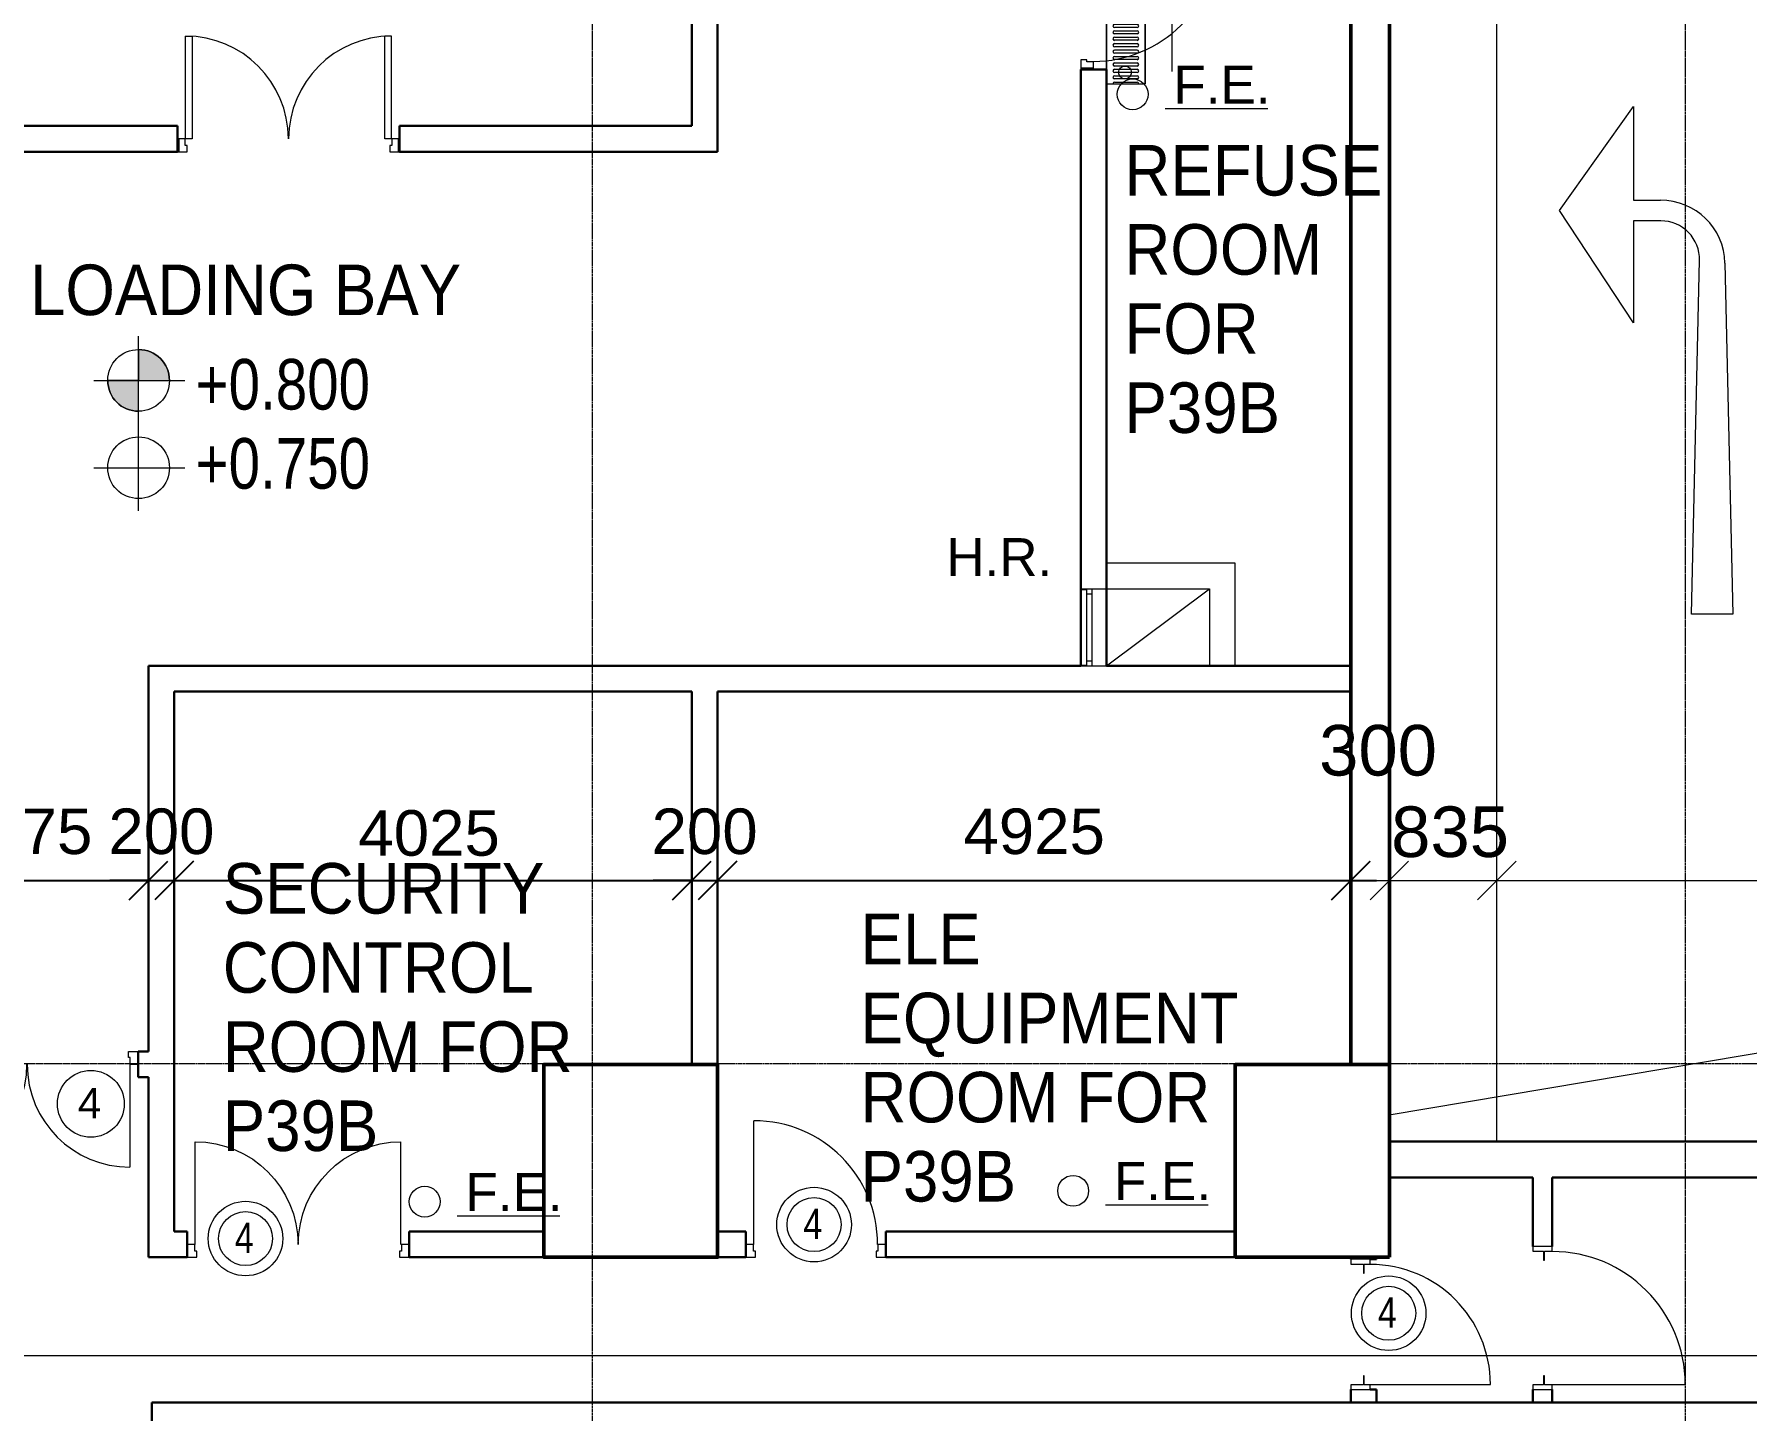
# Model space of a CAD drawing. Header units: millimetres. Extents: x -309924 to 219496, y -330797 to 211873.
# Drawn here: x 104012 to 117331, y 171762 to 182469 of the extents above; entities that cross this region are included whole.
import ezdxf

# ---------------------------------------------------------------- set-up
doc = ezdxf.new("R2010")
doc.units = ezdxf.units.MM
doc.linetypes.add('Grid Line', pattern=[21, 12, -3, 3, -3])
for name, color, linetype, lineweight in [('0-1', 7, 'Continuous', 5), ('A-325-M_DOOR', 7, 'Continuous', 13), ('A-325-M_DOOR__FRAME', 7, 'Continuous', 18), ('A-ANNO-DIMS', 7, 'Continuous', 9), ('A-ANNO-NOTE', 7, 'Continuous', 5), ('A-ANNO-NOTE-1', 7, 'Continuous', 20), ('A-DETL', 102, 'Continuous', 5), ('A-DOOR', 7, 'Continuous', 5), ('A-DOOR-FRAM', 7, 'Continuous', 5), ('A-WALL', 113, 'Continuous', 9), ('G-ANNO-DIMS', 7, 'Continuous', 5), ('G-ANNO-TEXT', 7, 'Continuous', 5), ('I-WALL', 7, 'Continuous', 9), ('OAP280_C', 210, 'Continuous', 50), ('OAP280_W', 210, 'Continuous', 50), ('S-COLS-2', 7, 'Continuous', 35), ('S-GRID-1', 7, 'Grid Line', 5), ('Surface Channel', 255, 'Continuous', 5), ('UNDERLINE', 10, 'Continuous', 30)]:
    doc.layers.add(name, color=color, linetype=linetype, lineweight=lineweight)
doc.layers.add('A-WALL-PATT-1', color=7, linetype='Continuous', lineweight=9, true_color=0x009369)
doc.styles.add('Arial_1', font='arial.ttf', dxfattribs={"height": 393.413174})
doc.styles.add('Arial_11', font='arial.ttf', dxfattribs={"height": 354.071856})
doc.styles.add('Arial_2', font='arial.ttf', dxfattribs={"height": 1.475299})
doc.styles.add('Arial_5', font='arial.ttf', dxfattribs={"width": 0.9, "height": 393.413174})
doc.styles.add('Arial_6', font='arial.ttf', dxfattribs={"height": 1.18024})
doc.styles.add('Arial_7', font='arial.ttf', dxfattribs={"width": 0.8, "height": 1.967066})
doc.styles.add('Arial_9', font='arial.ttf', dxfattribs={"width": 0.8, "height": 393.413174})
doc.dimstyles.new('Diagonal_-_2_0mm_Arial', dxfattribs={"dimscale": 304.8, "dimtxt": 500, "dimasz": 0.984252, "dimexe": 0.984252, "dimexo": 0.984252, "dimgap": 0.656168, "dimtad": 1, "dimdec": 0, "dimrnd": 5, "dimzin": 0, "dimdsep": 46, "dimtxsty": 'Arial_11', "dimblk1": 'OBLIQUE', "dimblk2": 'OBLIQUE', "dimsah": 1, "dimcen": 0.09, "dimdle": 0.656168, "dimadec": 0, "dimazin": 0, "dimtfac": 1, "dimtdec": 4, "dimtix": 1, "dimtmove": 0, "dimatfit": 3, "dimfxl": 1, "dimtvp": 1, "dimtolj": 1, "dimtzin": 0, "dimarcsym": 2})

# ---------------------------------------------------------------- blocks, each defined once
blk = doc.blocks.new('Spot Elevations - Spot Elevation - Target Filled_FFL_SFL-5422820-B2_F PLAN _2 OF 2_')
at = {"layer": 'G-ANNO-DIMS'}
h = blk.add_hatch(color=256, dxfattribs=at)
edge = h.paths.add_edge_path(flags=0)
edge.add_arc((0, 5.494), 1.2, 0, 90, ccw=False)
edge.add_line((1.2, 5.494), (0, 5.494))
edge.add_line((0, 5.494), (0, 6.694))
h = blk.add_hatch(color=256, dxfattribs=at)
edge = h.paths.add_edge_path(flags=0)
edge.add_arc((0, 5.494), 1.2, 180, 270, ccw=False)
edge.add_line((-1.2, 5.494), (0, 5.494))
edge.add_line((0, 5.494), (0, 4.294))
for p, q in [((0, 3.814), (0, 7.211)), ((0, 6.694), (0, 5.494)), ((-1.738, 5.494), (1.804, 5.494)), ((0, 5.494), (-1.2, 5.494)), ((0, 4.294), (0, 5.494)), ((0, 5.494), (1.2, 5.494)), ((0, 0.418), (0, 3.814)), ((-1.738, 2.097), (1.804, 2.097))]:
    blk.add_line(p, q, dxfattribs=at)
for centre in [(0, 5.494), (0, 2.097)]:
    blk.add_circle(centre, 1.2, dxfattribs=at)
for start, end in [(360, 90), (180, 270)]:
    blk.add_arc((0, 5.494), 1.2, start, end, dxfattribs=at)
blk = doc.blocks.new('ARC_ANN_FIRE-RATING_four_ - none-909737-B2_F PLAN _2 OF 2_')
at = {"layer": 'A-ANNO-NOTE'}
blk.add_circle((0, 0), 1.3, dxfattribs=at)
at = {"layer": 'A-ANNO-NOTE', "insert": (-0.05, 0.62), "char_height": 1.18, "width": 1.0944, "attachment_point": 2, "line_spacing_factor": 0.938532, "style": 'Arial_6'}
blk.add_mtext('4', dxfattribs=at)
blk = doc.blocks.new('ARC_DOOR_M40_SINGLE_METAL - 900x2100mm-33263938-B2_F PLAN _2 OF 2_')
at = {"layer": 'A-DOOR'}
blk.add_line((517, 75), (517, 1109), dxfattribs=at)
at = {"layer": 'A-DOOR-FRAM'}
for p, q in [((-520, 75), (-557, 75)), ((-557, 75), (-557, -77)), ((-520, 15), (-520, 75)), ((-450, 15), (-520, 15)), ((-520, -77), (-520, 8)), ((-520, 8), (-450, 8)), ((-450, 8), (-450, 15)), ((520, 15), (450, 15)), ((450, 15), (450, 8)), ((450, 8), (520, 8)), ((557, 75), (520, 75)), ((520, 75), (520, 15)), ((520, 8), (520, -77)), ((557, -77), (557, 75)), ((-557, -77), (-520, -77)), ((520, -77), (557, -77))]:
    blk.add_line(p, q, dxfattribs=at)
blk.add_arc((517, 75), 1034, 90, 180, dxfattribs=at)
blk = doc.blocks.new('ARC_DOOR_M40_SINGLE_METAL - 800x2100mm-37190751-B2_F PLAN _2 OF 2_')
at = {"layer": 'A-DOOR'}
blk.add_line((467, 52), (467, 986), dxfattribs=at)
at = {"layer": 'A-DOOR-FRAM'}
for p, q in [((-470, 52), (-507, 52)), ((-507, 52), (-507, -100)), ((-470, 5), (-470, 52)), ((-400, 5), (-470, 5)), ((-400, -2), (-400, 5)), ((470, 5), (400, 5)), ((400, 5), (400, -2)), ((507, 52), (470, 52)), ((470, 52), (470, 5)), ((507, -100), (507, 52)), ((-507, -100), (-470, -100)), ((-470, -100), (-470, -2)), ((-470, -2), (-400, -2)), ((400, -2), (470, -2)), ((470, -2), (470, -100)), ((470, -100), (507, -100))]:
    blk.add_line(p, q, dxfattribs=at)
blk.add_arc((467, 52), 934, 90, 180, dxfattribs=at)
blk = doc.blocks.new('ARC_DOOR_T20_DOUBLE_BASIC - 1500x2100mm-41542107-A3_B2_F')
at = {"layer": 'A-DOOR'}
for p, q in [((-800, 0), (-800, 798)), ((800, 0), (800, 798))]:
    blk.add_line(p, q, dxfattribs=at)
at = {"layer": 'A-DOOR', "lineweight": 9}
for p, q in [((-863, 0), (-803, 0)), ((-788, -100), (-863, -100)), ((-803, 0), (-803, -53)), ((-803, -53), (-788, -53)), ((-788, -53), (-788, -100)), ((788, -100), (788, -53)), ((788, -53), (803, -53)), ((863, -100), (788, -100)), ((803, 0), (863, 0)), ((803, -53), (803, 0))]:
    blk.add_line(p, q, dxfattribs=at)
at = {"layer": 'A-DOOR'}
for centre, start, end in [((-800, 0), 0, 90), ((800, 0), 90, 180)]:
    blk.add_arc(centre, 799, start, end, dxfattribs=at)
blk = doc.blocks.new('ARC_DOOR_T10_SINGLE_BASIC - 900x2100mm-43282637-A3_B2_F')
at = {"layer": 'A-DOOR', "lineweight": 9}
for p, q in [((-469, 100), (-544, 100)), ((-544, 0), (-484, 0)), ((-484, 0), (-484, 53)), ((-484, 53), (-469, 53)), ((-469, 53), (-469, 100)), ((544, 100), (469, 100)), ((469, 100), (469, 53)), ((469, 53), (484, 53)), ((484, 53), (484, 0)), ((484, 0), (544, 0))]:
    blk.add_line(p, q, dxfattribs=at)
at = {"layer": 'A-DOOR'}
blk.add_line((481, 0), (481, -962), dxfattribs=at)
blk.add_arc((481, 0), 962, 180, 270, dxfattribs=at)
blk = doc.blocks.new('ARC_DOOR_TIMBER_T10-PT-R - 900x2100mm-V15-B2_F 1-100')
at = {"layer": 'A-325-M_DOOR', "color": 7, "lineweight": 5}
for p, q in [((-469, 100), (-544, 100)), ((-544, 0), (-484, 0)), ((-534, 0), (-534, 100)), ((-484, 0), (-484, 53)), ((-484, 53), (-469, 53)), ((-469, 53), (-469, 100)), ((431, 0), (481, 0)), ((431, -962), (431, 0)), ((544, 100), (469, 100)), ((469, 100), (469, 53)), ((469, 53), (484, 53)), ((481, 0), (481, -962)), ((484, 53), (484, 0)), ((484, 0), (544, 0)), ((534, 0), (534, 100)), ((481, -962), (431, -962))]:
    blk.add_line(p, q, dxfattribs=at)
blk.add_arc((481, 0), 962, 180, 270, dxfattribs=at)
blk = doc.blocks.new('ARC_DOOR_METAL_M20-BH-I - 1600x2100mm-V16-B2_F 1-100')
at = {"layer": 'A-325-M_DOOR', "color": 7, "lineweight": 5}
for p, q in [((-788, 100), (-863, 100)), ((-863, 0), (-803, 0)), ((-803, 0), (-803, 53)), ((-803, 53), (-788, 53)), ((-800, 0), (-750, 0)), ((-800, 0), (-800, -798)), ((-788, 53), (-788, 100)), ((-750, 0), (-750, -798)), ((750, 0), (800, 0)), ((750, -798), (750, 0)), ((863, 100), (788, 100)), ((788, 100), (788, 53)), ((788, 53), (803, 53)), ((800, 0), (800, -798)), ((803, 53), (803, 0)), ((803, 0), (863, 0)), ((853, 0), (853, 100)), ((-800, -798), (-750, -798)), ((800, -798), (750, -798))]:
    blk.add_line(p, q, dxfattribs=at)
for centre, start, end in [((-800, 0), 270, 360), ((800, 0), 180, 270)]:
    blk.add_arc(centre, 799, start, end, dxfattribs=at)
at = {"layer": 'A-325-M_DOOR__FRAME', "color": 7, "lineweight": 5}
blk.add_line((-853, 0), (-853, 100), dxfattribs=at)
blk = doc.blocks.new('Dims-B2-FPLAN_2OF2__dwg__Oblique-5772969-B2_F PLAN _2 OF 2_')
at = {"layer": 'A-ANNO-DIMS'}
blk.add_line((-0.5, -0.5), (0.5, 0.5), dxfattribs=at)
blk = doc.blocks.new('_Oblique')
at = {"color": 0, "linetype": 'ByBlock', "lineweight": -2}
blk.add_line((-0.5, -0.5), (0.5, 0.5), dxfattribs=at)
blk = doc.blocks.new('*D258')
at = {"layer": 'A-ANNO-DIMS', "color": 0, "lineweight": -2, "transparency": 16777216}
for p, q in [((102926, 175687), (102926, 176187)), ((104901, 175687), (104901, 176187)), ((102726, 175887), (105101, 175887))]:
    blk.add_line(p, q, dxfattribs=at)
at = {"layer": 'Defpoints', "color": 0, "transparency": 16777216}
for p in [(104901, 175887), (102926, 175387), (104901, 175387)]:
    blk.add_point(p, dxfattribs=at)
at = {"layer": 'A-ANNO-DIMS', "color": 0, "lineweight": -2, "transparency": 16777216, "xscale": 299.9999999999999, "yscale": 299.9999999999999, "zscale": 299.9999999999999, "rotation": 180}
blk.add_blockref('_Oblique', (102926, 175887), dxfattribs=at)
at = {"layer": 'A-ANNO-DIMS', "color": 0, "lineweight": -2, "transparency": 16777216, "xscale": 299.9999999999999, "yscale": 299.9999999999999, "zscale": 299.9999999999999}
blk.add_blockref('_Oblique', (104901, 175887), dxfattribs=at)
at = {"layer": 'A-ANNO-DIMS', "color": 0, "transparency": 16777216, "insert": (103914, 176267), "char_height": 354.1, "attachment_point": 5, "style": 'Arial_11'}
blk.add_mtext('\\A1;1975', dxfattribs=at)
blk = doc.blocks.new('*D259')
at = {"layer": 'A-ANNO-DIMS', "color": 0, "lineweight": -2, "transparency": 16777216}
for p, q in [((104901, 175687), (104901, 176187)), ((105101, 175687), (105101, 176187)), ((104901, 175887), (104601, 175887)), ((104901, 175887), (105101, 175887)), ((105101, 175887), (105401, 175887))]:
    blk.add_line(p, q, dxfattribs=at)
at = {"layer": 'Defpoints', "color": 0, "transparency": 16777216}
for p in [(105101, 175887), (104901, 175387), (105101, 175387)]:
    blk.add_point(p, dxfattribs=at)
at = {"layer": 'A-ANNO-DIMS', "color": 0, "lineweight": -2, "transparency": 16777216, "xscale": 299.9999999999999, "yscale": 299.9999999999999, "zscale": 299.9999999999999}
blk.add_blockref('_Oblique', (104901, 175887), dxfattribs=at)
at = {"layer": 'A-ANNO-DIMS', "color": 0, "lineweight": -2, "transparency": 16777216, "xscale": 299.9999999999999, "yscale": 299.9999999999999, "zscale": 299.9999999999999, "rotation": 180}
blk.add_blockref('_Oblique', (105101, 175887), dxfattribs=at)
at = {"layer": 'A-ANNO-DIMS', "color": 0, "transparency": 16777216, "insert": (105001, 176267), "char_height": 354.1, "attachment_point": 5, "style": 'Arial_11'}
blk.add_mtext('\\A1;200', dxfattribs=at)
blk = doc.blocks.new('*D260')
at = {"layer": 'A-ANNO-DIMS', "color": 0, "lineweight": -2, "transparency": 16777216}
for p, q in [((105101, 175687), (105101, 176187)), ((109126, 175676), (109126, 176187)), ((104901, 175887), (109326, 175887))]:
    blk.add_line(p, q, dxfattribs=at)
at = {"layer": 'Defpoints', "color": 0, "transparency": 16777216}
for p in [(109126, 175887), (105101, 175387), (109126, 175376)]:
    blk.add_point(p, dxfattribs=at)
at = {"layer": 'A-ANNO-DIMS', "color": 0, "lineweight": -2, "transparency": 16777216, "xscale": 299.9999999999999, "yscale": 299.9999999999999, "zscale": 299.9999999999999, "rotation": 180}
blk.add_blockref('_Oblique', (105101, 175887), dxfattribs=at)
at = {"layer": 'A-ANNO-DIMS', "color": 0, "lineweight": -2, "transparency": 16777216, "xscale": 299.9999999999999, "yscale": 299.9999999999999, "zscale": 299.9999999999999}
blk.add_blockref('_Oblique', (109126, 175887), dxfattribs=at)
at = {"layer": 'A-ANNO-DIMS', "color": 0, "transparency": 16777216, "insert": (107083, 176254), "char_height": 354.1, "attachment_point": 5, "style": 'Arial_11'}
blk.add_mtext('\\A1;4025', dxfattribs=at)
blk = doc.blocks.new('*D261')
at = {"layer": 'A-ANNO-DIMS', "color": 0, "lineweight": -2, "transparency": 16777216}
for p, q in [((109326, 175687), (109326, 176187)), ((114251, 175687), (114251, 176187)), ((109126, 175887), (114451, 175887))]:
    blk.add_line(p, q, dxfattribs=at)
at = {"layer": 'Defpoints', "color": 0, "transparency": 16777216}
for p in [(114251, 175887), (109326, 175387), (114251, 175387)]:
    blk.add_point(p, dxfattribs=at)
at = {"layer": 'A-ANNO-DIMS', "color": 0, "lineweight": -2, "transparency": 16777216, "xscale": 299.9999999999999, "yscale": 299.9999999999999, "zscale": 299.9999999999999, "rotation": 180}
blk.add_blockref('_Oblique', (109326, 175887), dxfattribs=at)
at = {"layer": 'A-ANNO-DIMS', "color": 0, "lineweight": -2, "transparency": 16777216, "xscale": 299.9999999999999, "yscale": 299.9999999999999, "zscale": 299.9999999999999}
blk.add_blockref('_Oblique', (114251, 175887), dxfattribs=at)
at = {"layer": 'A-ANNO-DIMS', "color": 0, "transparency": 16777216, "insert": (111789, 176267), "char_height": 354.1, "attachment_point": 5, "style": 'Arial_11'}
blk.add_mtext('\\A1;4925', dxfattribs=at)
blk = doc.blocks.new('*D299')
at = {"layer": 'A-ANNO-DIMS', "color": 0, "lineweight": -2, "transparency": 16777216}
for p, q in [((109126, 175687), (109126, 176187)), ((109326, 175687), (109326, 176187)), ((109126, 175887), (108826, 175887)), ((109126, 175887), (109326, 175887)), ((109326, 175887), (109626, 175887))]:
    blk.add_line(p, q, dxfattribs=at)
at = {"layer": 'Defpoints', "color": 0, "transparency": 16777216}
for p in [(109326, 175887), (109126, 175387), (109326, 175387)]:
    blk.add_point(p, dxfattribs=at)
at = {"layer": 'A-ANNO-DIMS', "color": 0, "lineweight": -2, "transparency": 16777216, "xscale": 299.9999999999999, "yscale": 299.9999999999999, "zscale": 299.9999999999999}
blk.add_blockref('_Oblique', (109126, 175887), dxfattribs=at)
at = {"layer": 'A-ANNO-DIMS', "color": 0, "lineweight": -2, "transparency": 16777216, "xscale": 299.9999999999999, "yscale": 299.9999999999999, "zscale": 299.9999999999999, "rotation": 180}
blk.add_blockref('_Oblique', (109326, 175887), dxfattribs=at)
at = {"layer": 'A-ANNO-DIMS', "color": 0, "transparency": 16777216, "insert": (109226, 176267), "char_height": 354.1, "attachment_point": 5, "style": 'Arial_11'}
blk.add_mtext('\\A1;200', dxfattribs=at)
blk = doc.blocks.new('ARC_ANN_FIRE-RATING_four-240240')
at = {"layer": 'A-ANNO-NOTE'}
for radius in [290, 210]:
    blk.add_circle((72082, 123802), radius, dxfattribs=at)
at = {"layer": 'A-ANNO-NOTE', "insert": (72072, 123926), "char_height": 236, "width": 218.88, "attachment_point": 2, "line_spacing_factor": 0.938532, "style": 'Arial_7'}
blk.add_mtext('4', dxfattribs=at)
blk = doc.blocks.new('A$Ce907a9e9')
at = {"elevation": 0}
blk.add_lwpolyline([(4510, -2452, 96, 0, 0), (4510, -2196, 0, 0, 0)], format="xyseb", dxfattribs=at)
at = {"const_width": 10, "elevation": 0}
blk.add_lwpolyline([(4510, -3279), (4510, -2452)], dxfattribs=at)
at = {"layer": 'Surface Channel'}
for p, q in [((4000, -3372), (4000, -2172)), ((4000, -2172), (4050, -2172)), ((4300, -2172), (4000, -2172)), ((4000, -2172), (4000, -3372)), ((4063, -2184), (4238, -2184)), ((4063, -2209), (4238, -2209)), ((4238, -2234), (4063, -2234)), ((4063, -2259), (4238, -2259)), ((4250, -2172), (4300, -2172)), ((4300, -2172), (4300, -3372)), ((4300, -3372), (4300, -2172)), ((4238, -2284), (4063, -2284)), ((4063, -2309), (4238, -2309)), ((4238, -2334), (4063, -2334)), ((4063, -2359), (4238, -2359)), ((4238, -2384), (4063, -2384)), ((4063, -2409), (4238, -2409)), ((4238, -2434), (4063, -2434)), ((4063, -2459), (4238, -2459)), ((4238, -2484), (4063, -2484)), ((4063, -2509), (4238, -2509)), ((4238, -2534), (4063, -2534)), ((4063, -2559), (4238, -2559)), ((4238, -2584), (4063, -2584)), ((4063, -2609), (4238, -2609)), ((4238, -2634), (4063, -2634)), ((4063, -2659), (4238, -2659)), ((4000, -2772), (4050, -2772)), ((4238, -2684), (4063, -2684)), ((4063, -2709), (4238, -2709)), ((4238, -2734), (4063, -2734)), ((4063, -2759), (4238, -2759)), ((4063, -2784), (4238, -2784)), ((4250, -2772), (4300, -2772)), ((4063, -2809), (4238, -2809)), ((4238, -2834), (4063, -2834)), ((4063, -2859), (4238, -2859)), ((4238, -2884), (4063, -2884)), ((4063, -2909), (4238, -2909)), ((4238, -2934), (4063, -2934)), ((4063, -2959), (4238, -2959)), ((4238, -2984), (4063, -2984)), ((4063, -3009), (4238, -3009)), ((4238, -3034), (4063, -3034)), ((4063, -3059), (4238, -3059)), ((4238, -3084), (4063, -3084)), ((4063, -3109), (4238, -3109)), ((4238, -3134), (4063, -3134)), ((4063, -3159), (4238, -3159)), ((4238, -3184), (4063, -3184)), ((4063, -3209), (4238, -3209)), ((4238, -3234), (4063, -3234)), ((4063, -3259), (4238, -3259)), ((4238, -3284), (4063, -3284)), ((4063, -3309), (4238, -3309)), ((4000, -3372), (4050, -3372)), ((4000, -3372), (4300, -3372)), ((4238, -3334), (4063, -3334)), ((4063, -3359), (4238, -3359)), ((4250, -3372), (4300, -3372))]:
    blk.add_line(p, q, dxfattribs=at)
blk.add_circle((4144, -3284), 50, dxfattribs=at)
for centre, start, end in [((4063, -2172), 180, 270), ((4063, -2222), 90, 270), ((4063, -2272), 90, 270), ((4238, -2172), 270, 0), ((4238, -2222), 270, 90), ((4238, -2272), 270, 90), ((4063, -2322), 90, 270), ((4063, -2372), 90, 270), ((4238, -2322), 270, 90), ((4238, -2372), 270, 90), ((4063, -2422), 90, 270), ((4063, -2472), 90, 270), ((4063, -2522), 90, 270), ((4238, -2422), 270, 90), ((4238, -2472), 270, 90), ((4238, -2522), 270, 90), ((4063, -2572), 90, 270), ((4063, -2622), 90, 270), ((4063, -2672), 90, 270), ((4238, -2572), 270, 90), ((4238, -2622), 270, 90), ((4238, -2672), 270, 90), ((4063, -2722), 90, 270), ((4063, -2772), 90, 270), ((4238, -2722), 270, 90), ((4238, -2772), 270, 90), ((4063, -2822), 90, 270), ((4063, -2872), 90, 270), ((4063, -2922), 90, 270), ((4238, -2822), 270, 90), ((4238, -2872), 270, 90), ((4238, -2922), 270, 90), ((4063, -2972), 90, 270), ((4063, -3022), 90, 270), ((4063, -3072), 90, 270), ((4238, -2972), 270, 90), ((4238, -3022), 270, 90), ((4238, -3072), 270, 90), ((4063, -3122), 90, 270), ((4063, -3172), 90, 270), ((4238, -3122), 270, 90), ((4238, -3172), 270, 90), ((4063, -3222), 90, 270), ((4063, -3272), 90, 270), ((4063, -3322), 90, 270), ((4238, -3222), 270, 90), ((4238, -3272), 270, 90), ((4238, -3322), 270, 90), ((4063, -3372), 90, 180), ((4238, -3372), 0, 90)]:
    blk.add_arc(centre, 12.5, start, end, dxfattribs=at)

msp = doc.modelspace()

# ---------------------------------------------------------------- linework, layer by layer
at = {"layer": '0-1'}
for p, q in [((112151.4, 178155.5), (113151.4, 178155.5)), ((112151.4, 178150.5), (112195.4, 178150.5)), ((112195.4, 178115.5), (112239.4, 178115.5)), ((112351.4, 177555.5), (113151.4, 178155.5)), ((112151.4, 177560.5), (112195.4, 177560.5)), ((112151.4, 177555.5), (112351.4, 177555.5)), ((112195.4, 177595.5), (112239.4, 177595.5))]:
    msp.add_line(p, q, dxfattribs=at)
for points in [[(113151.4, 178155.5), (113151.4, 177555.5), (113351.4, 177555.5), (113351.4, 178355.5), (112351.4, 178355.5), (112351.4, 178155.5)], [(112195.4, 178155.5), (112195.4, 177555.5), (112239.4, 177555.5), (112239.4, 178155.5)]]:
    msp.add_lwpolyline(points, dxfattribs=at)
at = {"layer": 'A-ANNO-DIMS'}
for p, q in [((114251.3, 175399.6), (114251.3, 176186.7)), ((114351.3, 175886.7), (123786.6, 175886.7))]:
    msp.add_line(p, q, dxfattribs=at)
at = {"layer": 'A-ANNO-DIMS', "flags": 128}
for points in [[(114551.3, 175405.7), (114551.3, 176186.7)], [(113951.3, 175886.7), (114851.3, 175886.7)]]:
    msp.add_lwpolyline(points, dxfattribs=at)
at = {"layer": 'A-ANNO-NOTE'}
for centre in [(112554.8, 182001.7), (112092.1, 173472.7), (107048.9, 173388.5)]:
    msp.add_circle(centre, 120, dxfattribs=at)
at = {"layer": 'A-ANNO-NOTE-1'}
for p, q in [((112807.6, 181892.3), (113605.7, 181892.3)), ((112344.9, 173363.4), (113143.1, 173363.4)), ((107301.7, 173279.2), (108099.8, 173279.2))]:
    msp.add_line(p, q, dxfattribs=at)
at = {"layer": 'A-DETL'}
for p, q in [((115387.6, 173855.6), (115386.6, 183636)), ((115874.9, 181097.7), (116450.1, 181906.5)), ((116450.1, 181906.5), (116450.1, 181177.7)), ((116450.1, 181177.7), (116660.4, 181177.7)), ((116450.1, 180225.3), (115874.9, 181097.7)), ((116663.7, 181017.7), (116450.1, 181017.7)), ((116450.1, 181017.7), (116450.1, 180225.3)), ((114251.3, 174455.5), (114251.3, 180980.6)), ((116902.5, 177957.7), (116963.6, 180711)), ((117161.7, 180688.9), (117222.5, 177957.7)), ((117222.5, 177957.7), (116902.5, 177957.7)), ((114550.5, 174064.9), (118621.2, 174747.4)), ((113451.3, 174455.5), (114251.3, 174455.5))]:
    msp.add_line(p, q, dxfattribs=at)
for centre, radius, start, end in [((116661.9, 180677.8), 499.9, 1.27141, 90.17253), ((116663.7, 180717.7), 300, 358.72163, 90)]:
    msp.add_arc(centre, radius, start, end, dxfattribs=at)
at = {"layer": 'A-WALL', "lineweight": 30}
for p, q in [((107976.3, 174356), (107976.3, 172955.9)), ((109326.3, 174455.9), (109026.3, 174455.9)), ((109326.3, 173156), (109326.3, 174455.9)), ((113351.3, 174455.9), (113351.3, 173156)), ((114251.3, 174455.9), (113351.4, 174456.4)), ((107976.3, 172955.9), (109176.3, 172955.9)), ((113401.3, 172955.9), (114251.3, 172955.9))]:
    msp.add_line(p, q, dxfattribs=at)
at = {"layer": 'A-WALL-PATT-1'}
msp.add_lwpolyline([(106927.4, 173155.6), (107976.3, 173155.6), (107976.3, 172955.9), (106927.4, 172955.9)], close=True, dxfattribs=at)
at = {"layer": 'G-ANNO-TEXT'}
msp.add_line((100459.8, 172192), (135252.1, 172192), dxfattribs=at)
at = {"layer": 'I-WALL', "lineweight": 30}
for p, q in [((109326.4, 181555.6), (109326.3, 184870.6)), ((109126.4, 184867.5), (109126.4, 181755.6)), ((112151.4, 182195), (112351.4, 182195)), ((112151.4, 177555.5), (112151.4, 182195)), ((112351.4, 182195), (112351.4, 177555.5)), ((102926.4, 181755.6), (105126.4, 181755.6)), ((105126.4, 181755.6), (105126.4, 181555.6)), ((109126.4, 181755.6), (106852.4, 181755.6)), ((106852.4, 181755.6), (106852.4, 181555.6)), ((105126.4, 181555.6), (102927, 181555.6)), ((106852.4, 181555.6), (109326.4, 181555.6)), ((104901.4, 177555.5), (112151.4, 177555.5)), ((104901.4, 174556), (104901.4, 177555.5)), ((112351.4, 177555.5), (114251.3, 177555.5)), ((105101.4, 173155.6), (105101.4, 177355.5)), ((105101.4, 177355.5), (109126.4, 177355.5)), ((109126.4, 177355.5), (109126.4, 174461.4)), ((109326.3, 174455.6), (109326.4, 177355.5)), ((109326.4, 177355.5), (114251.4, 177355.5)), ((114551.3, 174455.5), (114551.3, 176305.6)), ((104901.4, 174556), (104819.3, 174556)), ((104819.3, 174556), (104819.3, 174356)), ((104819.3, 174356), (104901.4, 174356)), ((104901.4, 172955.6), (104901.4, 174356)), ((113351.3, 174256), (113351.3, 174455.9)), ((114251.3, 174455.5), (114551.3, 174455.5)), ((114551.4, 173855.6), (122986.3, 173855.6)), ((114551.4, 173756.1), (114551.4, 173556.1)), ((114551.4, 173575.6), (115668.5, 173575.6)), ((115668.5, 173575.9), (115668.5, 173040.5)), ((115818.5, 173040.5), (115818.7, 173575.9)), ((115818.7, 173575.9), (122986.3, 173575.9)), ((105101.4, 173155.6), (105201.4, 173155.6)), ((105201.4, 173155.6), (105201.4, 172955.6)), ((107976.4, 173155.6), (106927.4, 173155.6)), ((106927.4, 173155.6), (106927.4, 172955.6)), ((109546.3, 173156), (109326.3, 173156)), ((109546.3, 172956), (109546.3, 173156)), ((113351.3, 173156), (110634.3, 173156)), ((110634.3, 173156), (110634.3, 172956)), ((105201.4, 172955.6), (104901.4, 172955.6)), ((106927.4, 172955.6), (107976.3, 172955.9)), ((109326.3, 172955.9), (109546.3, 172956)), ((110634.3, 172956), (113351.4, 172956)), ((114451.3, 172955.6), (114251.3, 172955.6)), ((114251.3, 172955.6), (114251.3, 172940.5)), ((114403.3, 172940.5), (114451.3, 172940.5)), ((114451.3, 172940.5), (114451.3, 172955.6)), ((122986.3, 171825.7), (104926.4, 171825.7)), ((104926.4, 171825.7), (104926.4, 165832.7)), ((114251.3, 171926.5), (114251.3, 171889.5)), ((114251.3, 171889.5), (114251.3, 171825.7)), ((114451.3, 171926.5), (114403.3, 171926.5)), ((114451.3, 171825.7), (114451.3, 171926.5)), ((115668.5, 171926.5), (115668.5, 171825.7)), ((115818.5, 171825.7), (115818.5, 171926.5))]:
    msp.add_line(p, q, dxfattribs=at)
at = {"layer": 'OAP280_C'}
for p, q in [((113351.3, 172956.3), (113351.3, 174456.3)), ((113351.3, 174456.3), (114551.3, 174455.8)), ((114551.3, 172955.8), (114551.3, 174455.8)), ((114551.3, 172955.8), (113351.3, 172956.3))]:
    msp.add_line(p, q, dxfattribs=at)
msp.add_lwpolyline([(109326.3, 174455.6), (107976.3, 174455.6), (107976.3, 172955.9), (109326.3, 172955.9)], close=True, dxfattribs=at)
at = {"layer": 'OAP280_W'}
for p, q in [((114251.3, 174455.8), (114251.3, 183583)), ((114551.3, 174455.8), (114551.3, 183583))]:
    msp.add_line(p, q, dxfattribs=at)
at = {"layer": 'S-COLS-2'}
for p, q in [((109151.3, 174455.6), (108881.3, 174455.6)), ((113351.3, 174455.9), (113351.3, 172956)), ((114551.3, 174455.5), (114251.3, 174455.5)), ((114551.3, 172955.5), (114551.3, 174455.5)), ((113351.3, 172956), (114551.3, 172955.5))]:
    msp.add_line(p, q, dxfattribs=at)
at = {"layer": 'S-GRID-1'}
for p, q in [((108351.5, 210672.6), (108351.1, 141128.7)), ((116851.5, 210672.6), (116851, 123917.3)), ((-10508.1, 174464.5), (128177.4, 174463.8))]:
    msp.add_line(p, q, dxfattribs=at)

# ---------------------------------------------------------------- block references
at = {"lineweight": 5}
for name, p, rotation in [('ARC_DOOR_TIMBER_T10-PT-R - 900x2100mm-V15-B2_F 1-100', (112251.4, 182739), 89.99999999999984), ('ARC_DOOR_METAL_M20-BH-I - 1600x2100mm-V16-B2_F 1-100', (105989.4, 181655.6), 180)]:
    msp.add_blockref(name, p, dxfattribs=dict(at, rotation=rotation))
at = {"xscale": 300, "yscale": 300, "zscale": 300}
msp.add_blockref('Dims-B2-FPLAN_2OF2__dwg__Oblique-5772969-B2_F PLAN _2 OF 2_', (114251.3, 175886.7), dxfattribs=at)
at = {"xscale": 300, "yscale": 300, "zscale": 300, "rotation": 180}
for p in [(114551.3, 175886.7), (114551.3, 175886.7), (115386.6, 175886.7)]:
    msp.add_blockref('Dims-B2-FPLAN_2OF2__dwg__Oblique-5772969-B2_F PLAN _2 OF 2_', p, dxfattribs=at)
at = {"layer": '0-1', "rotation": 269.9997000000001}
for name, p in [('ARC_DOOR_M40_SINGLE_METAL - 900x2100mm-33263938-B2_F PLAN _2 OF 2_', (115743.5, 172483.5)), ('ARC_DOOR_M40_SINGLE_METAL - 800x2100mm-37190751-B2_F PLAN _2 OF 2_', (114351.3, 172433.5))]:
    msp.add_blockref(name, p, dxfattribs=at)
at = {"layer": 'A-ANNO-NOTE', "xscale": 200, "yscale": 200, "zscale": 200}
msp.add_blockref('ARC_ANN_FIRE-RATING_four_ - none-909737-B2_F PLAN _2 OF 2_', (104452.5, 174149.5), dxfattribs=at)
at = {"layer": 'A-DOOR', "rotation": 180}
for name, p in [('ARC_DOOR_T20_DOUBLE_BASIC - 1500x2100mm-41542107-A3_B2_F', (103956.3, 174456)), ('ARC_DOOR_T10_SINGLE_BASIC - 900x2100mm-43282637-A3_B2_F', (110090.3, 173056))]:
    msp.add_blockref(name, p, dxfattribs=at)
at = {"layer": 'A-DOOR', "xscale": -1}
msp.add_blockref('ARC_DOOR_T20_DOUBLE_BASIC - 1500x2100mm-41542107-A3_B2_F', (106064.4, 173055.6), dxfattribs=at)
at = {"layer": 'G-ANNO-DIMS', "xscale": 199.9999999999998, "yscale": 199.9999999999998, "zscale": 199.9999999999998}
msp.add_blockref('Spot Elevations - Spot Elevation - Target Filled_FFL_SFL-5422820-B2_F PLAN _2 OF 2_', (104823.4, 178677.5), dxfattribs=at)
at = {"layer": 'Surface Channel'}
msp.add_blockref('A$Ce907a9e9', (108351.3, 185455.6), dxfattribs=at)
at = {"layer": 'UNDERLINE'}
for p in [(37995.2, 49408), (33573.2, 49299.4), (42464.2, 48718.8)]:
    msp.add_blockref('ARC_ANN_FIRE-RATING_four-240240', p, dxfattribs=at)

# ---------------------------------------------------------------- texts
at = {"layer": 'A-ANNO-DIMS', "char_height": 393.41, "width": 1094.4, "attachment_point": 2, "line_spacing_factor": 0.938532, "style": 'Arial_1'}
for s, insert in [('300', (114463.5, 177096.4)), ('835', (115023.6, 176462.7))]:
    msp.add_mtext(s, dxfattribs=dict(at, insert=insert))
at = {"layer": 'A-ANNO-NOTE', "char_height": 295.06, "attachment_point": 2, "line_spacing_factor": 0.938532, "style": 'Arial_2'}
for s, insert, width in [('F.E.', (113249.6, 182224.8), 900), ('H.R.', (111517.7, 178549.6), 979.2), ('F.E.', (112786.9, 173695.8), 900), ('F.E.', (107743.7, 173611.6), 900)]:
    msp.add_mtext(s, dxfattribs=dict(at, insert=insert, width=width))
at = {"layer": 'G-ANNO-DIMS', "insert": (105266.9, 179943.1), "char_height": 393.41, "width": 1598.4, "attachment_point": 1, "line_spacing_factor": 0.938532, "style": 'Arial_9'}
msp.add_mtext('+0.800\\P+0.750', dxfattribs=at)
at = {"layer": 'G-ANNO-TEXT', "char_height": 393.413, "attachment_point": 1, "line_spacing_factor": 0.938532, "style": 'Arial_5'}
for s, insert, width in [('REFUSE ROOM FOR \\PP39B', (112491.3, 181607.6), 2550.324), ('LOADING BAY', (103979.5, 180677.5), 3511.02), ('SECURITY\\PCONTROL ROOM FOR P39B', (105478.4, 176022.3), 3442.632), ('ELE\\PEQUIPMENT ROOM FOR P39B', (110438.9, 175629.2), 3640.923)]:
    msp.add_mtext(s, dxfattribs=dict(at, insert=insert, width=width))

# ---------------------------------------------------------------- dimensions: what is measured, and where the dimension line sits
at = {"layer": 'A-ANNO-DIMS'}
for base, p1, p2, picture, middle in [((104901.4, 175886.7), (102926.3, 175386.7), (104901.4, 175386.7), '*D258', (103913.9, 176267.5)), ((105101.4, 175886.7), (104901.4, 175386.7), (105101.4, 175386.7), '*D259', (105001.4, 176267.5)), ((109326.4, 175886.7), (109126.4, 175386.7), (109326.4, 175386.7), '*D299', (109226.4, 176267.5)), ((114251.3, 175886.7), (109326.4, 175386.7), (114251.3, 175386.7), '*D261', (111788.9, 176267.5))]:
    dim = msp.add_linear_dim(base=base, p1=p1, p2=p2, dimstyle='Diagonal_-_2_0mm_Arial', override={"dimpost": '<>', "dimtmove": 1, "dimarcsym": 2}, dxfattribs=at)
    dim.commit()
    dim.dimension.update_dxf_attribs({"geometry": picture, "text_midpoint": middle})
dim = msp.add_linear_dim(base=(109126.4, 175886.7), p1=(105101.4, 175386.7), p2=(109126.4, 175375.6), dimstyle='Diagonal_-_2_0mm_Arial', override={"dimpost": '<>', "dimtmove": 1}, dxfattribs=at)
dim.commit()
dim.dimension.update_dxf_attribs({"geometry": '*D260', "text_midpoint": (107082.9, 175873), "dimtype": 160})

doc.saveas('drawing.dxf')
